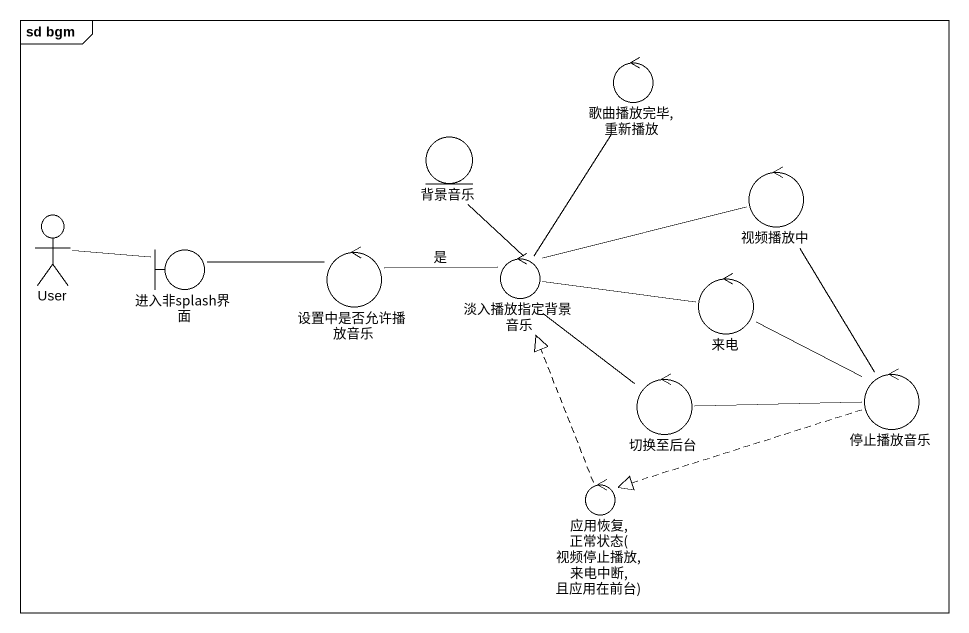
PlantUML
@startuml
mainframe sd bgm
control "歌曲播放完毕,重新播放" as 歌曲播放完毕_重新播放
entity 背景音乐
control 视频播放中
actor User
boundary 进入非splash界面
control 设置中是否允许播放音乐
control 淡入播放指定背景音乐
control 来电
control 切换至后台
control 停止播放音乐
control "应用恢复,正常状态(视频停止播放,来电中断,且应用在前台)" as 应用恢复_正常状态_视频停止播放_来电中断_且应用在前台
歌曲播放完毕_重新播放 -- 淡入播放指定背景音乐
视频播放中 -- 停止播放音乐
User -right- 进入非splash界面
进入非splash界面 -right- 设置中是否允许播放音乐
设置中是否允许播放音乐 -right- 淡入播放指定背景音乐 : 是
淡入播放指定背景音乐 -up- 背景音乐
淡入播放指定背景音乐 -right- 视频播放中
淡入播放指定背景音乐 -right- 来电
淡入播放指定背景音乐 -- 切换至后台
来电 -right- 停止播放音乐
切换至后台 -right- 停止播放音乐
停止播放音乐 .left.|> 应用恢复_正常状态_视频停止播放_来电中断_且应用在前台
应用恢复_正常状态_视频停止播放_来电中断_且应用在前台 .up.|> 淡入播放指定背景音乐
@enduml
